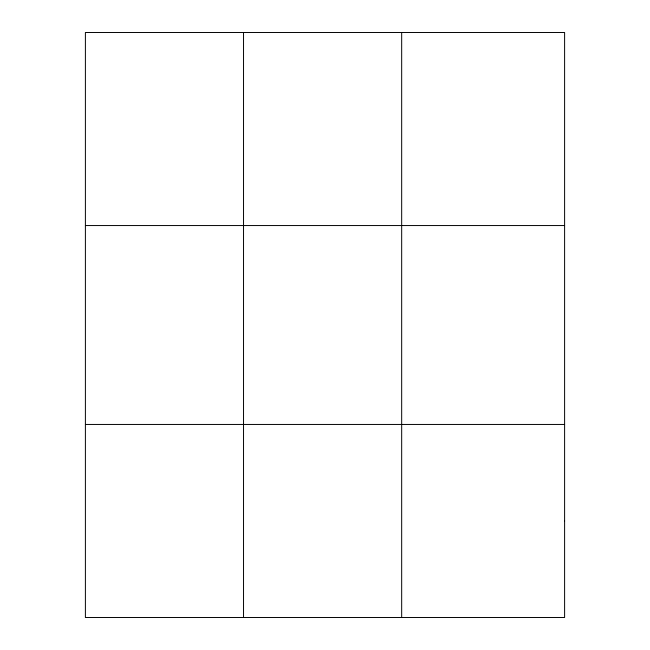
<?xml version="1.0" encoding="UTF-8"?>
<svg xmlns="http://www.w3.org/2000/svg" width="650" height="650" viewBox="0 0 650 650"><rect width="100%" height="100%" fill="white"/><g stroke="black" fill="none" stroke-linecap="round" stroke-linejoin="round"><path stroke-width="0.97" d="M243.531 617.5L243.531 32.5M401.676 617.5L401.676 32.5M85.394 225.55L564.606 225.55M85.394 424.45L564.606 424.45M564.606 520.975L564.606 617.5L85.394 617.5L85.394 32.5L564.606 32.5L564.606 520.975"/></g></svg>
